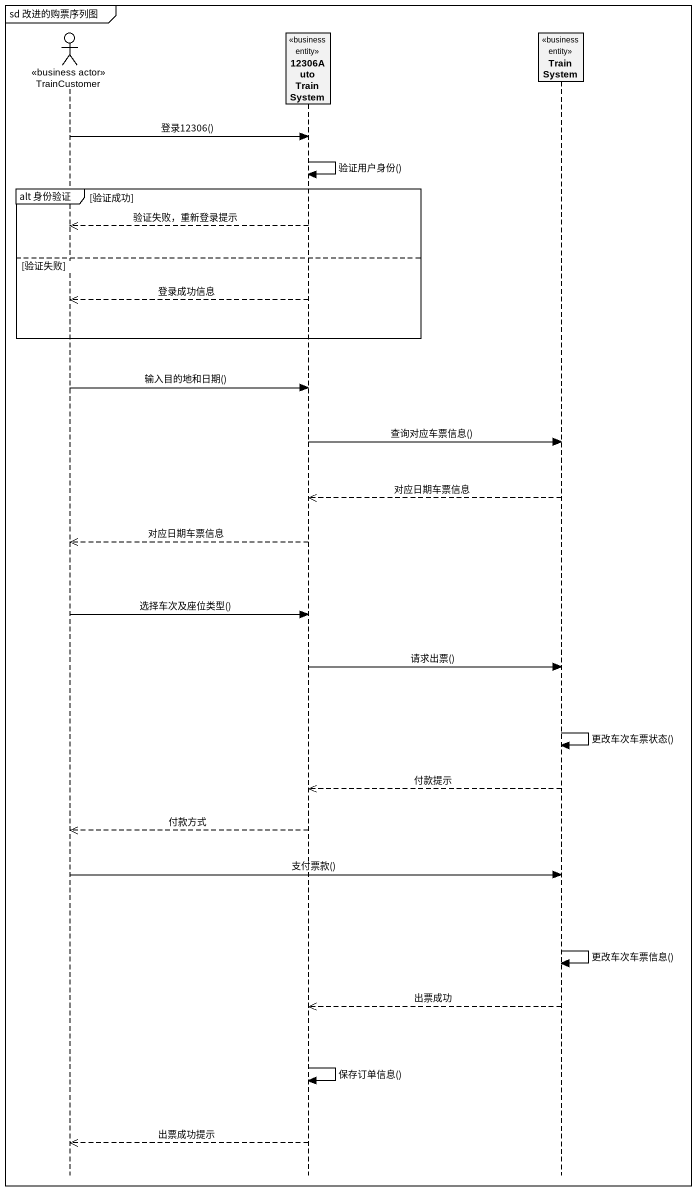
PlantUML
@startuml
mainframe sd 改进的购票序列图
hide footbox
actor TrainCustomer <<business actor>>
participant "12306AutoTrainSystem" as c12306AutoTrainSystem <<business entity>>
participant TrainSystem <<business entity>>

TrainCustomer -> c12306AutoTrainSystem : 登录12306()
c12306AutoTrainSystem -> c12306AutoTrainSystem : 验证用户身份()
group alt 身份验证 [验证成功]
  c12306AutoTrainSystem -->> TrainCustomer : 验证失败，重新登录提示
else 验证失败
  c12306AutoTrainSystem -->> TrainCustomer : 登录成功信息
end
TrainCustomer -> c12306AutoTrainSystem : 输入目的地和日期()
c12306AutoTrainSystem -> TrainSystem : 查询对应车票信息()
TrainSystem -->> c12306AutoTrainSystem : 对应日期车票信息
c12306AutoTrainSystem -->> TrainCustomer : 对应日期车票信息
TrainCustomer -> c12306AutoTrainSystem : 选择车次及座位类型()
c12306AutoTrainSystem -> TrainSystem : 请求出票()
TrainSystem -> TrainSystem : 更改车次车票状态()
TrainSystem -->> c12306AutoTrainSystem : 付款提示
c12306AutoTrainSystem -->> TrainCustomer : 付款方式
TrainCustomer -> TrainSystem : 支付票款()
TrainSystem -> TrainSystem : 更改车次车票信息()
TrainSystem -->> c12306AutoTrainSystem : 出票成功
c12306AutoTrainSystem -> c12306AutoTrainSystem : 保存订单信息()
c12306AutoTrainSystem -->> TrainCustomer : 出票成功提示
@enduml
